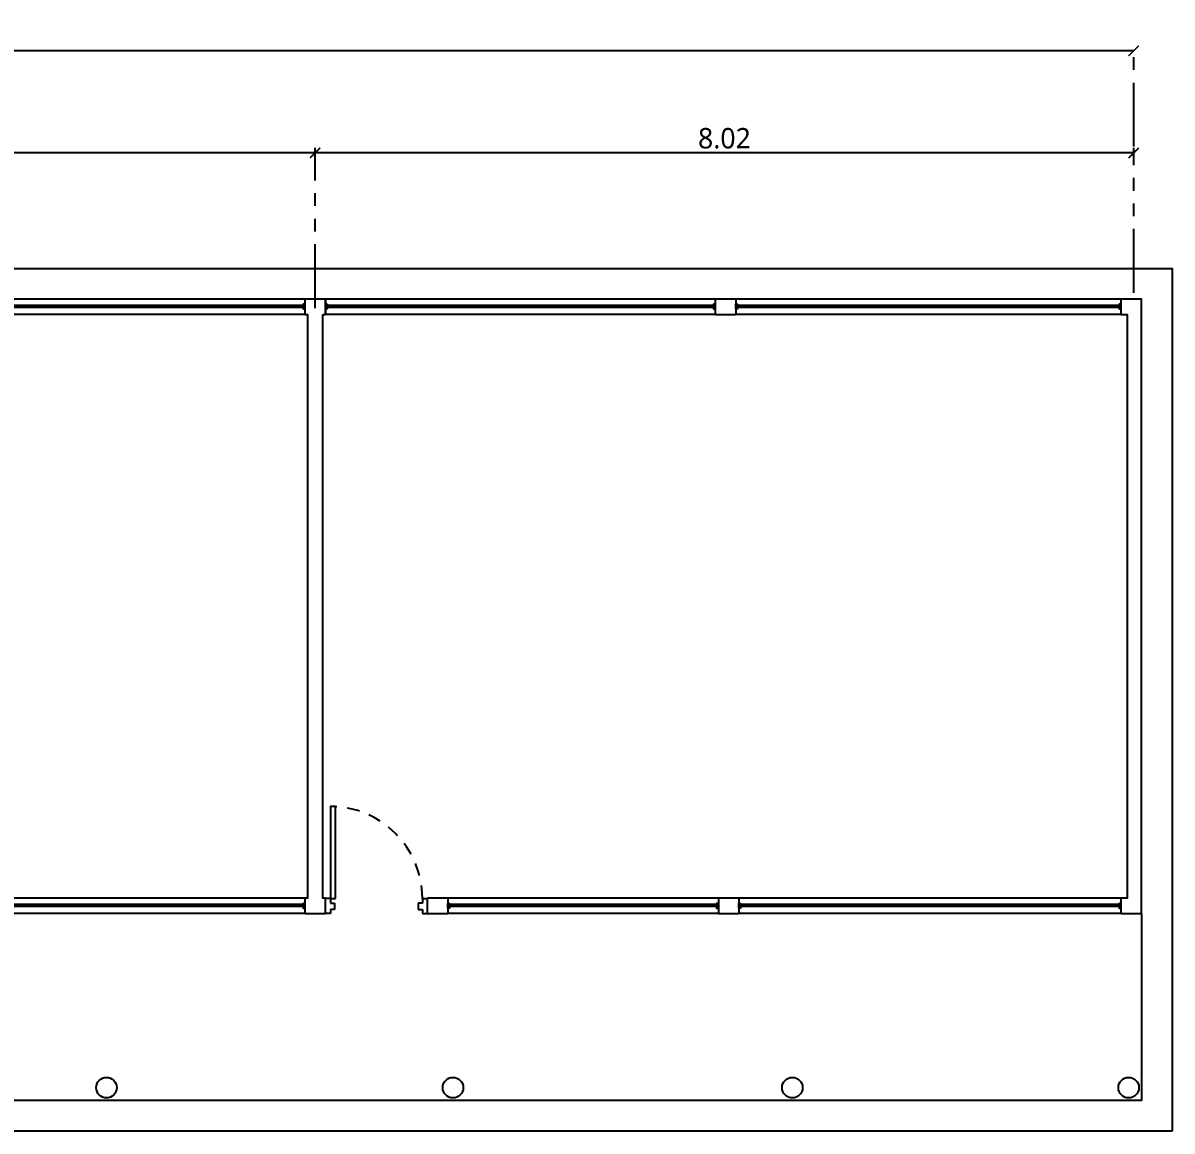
# Model space of a CAD drawing. Header units: metres. Extents: x 258817 to 259192, y 1878716 to 1878911.
# Drawn here: x 259017.1 to 259028.36, y 1878790.66 to 1878801.52 of the extents above; entities that cross this region are included whole.
import ezdxf

# ---------------------------------------------------------------- set-up
doc = ezdxf.new("R2010")
doc.units = ezdxf.units.M
doc.header["$MEASUREMENT"] = 0
doc.linetypes.add('HIDDEN', pattern=[0.375, 0.25, -0.125])
doc.linetypes.add('PHANTOM2', pattern=[1.25, 0.625, -0.125, 0.125, -0.125, 0.125, -0.125])
for name, color, linetype in [('Puertas F', 5, 'Continuous'), ('Ventanas F', 40, 'Continuous'), ('Vistas', 7, 'Continuous')]:
    doc.layers.add(name, color=color, linetype=linetype)
doc.styles.add('100 dani medio', font='trebuc.ttf', dxfattribs={"height": 2})
doc.dimstyles.new('A100', dxfattribs={"dimscale": 0, "dimtxt": 2.5, "dimasz": 1, "dimexe": 0.5, "dimexo": 0.625, "dimgap": 0.4, "dimtad": 1, "dimdsep": 46, "dimtxsty": '100 dani medio', "dimblk": 'ARCHTICK', "dimcen": 2.5, "dimclrd": 1, "dimclre": 1, "dimclrt": 3, "dimadec": 0, "dimazin": 0, "dimtfac": 1, "dimtmove": 1, "dimatfit": 3, "dimfxl": 1, "dimarcsym": 0})

# ---------------------------------------------------------------- blocks, each defined once
blk = doc.blocks.new('*U35')
blk.add_wipeout([(214.297, 152.477), (214.297, 152.252), (210.497, 152.252), (210.497, 152.477)]).dxf.layer = 'Ventanas F'
at = {"layer": 'Ventanas F', "color": 1}
for p, q in [((214.28, 152.371), (210.514, 152.371)), ((214.28, 152.352), (210.514, 152.352))]:
    blk.add_line(p, q, dxfattribs=at)
for points in [[(214.297, 152.44), (210.497, 152.44)], [(214.297, 152.29), (210.497, 152.29)]]:
    blk.add_lwpolyline(points, dxfattribs=at)
at = {"layer": 'Ventanas F', "color": 6}
for points in [[(210.497, 152.29), (210.497, 152.44)], [(214.297, 152.29), (214.297, 152.44)]]:
    blk.add_lwpolyline(points, dxfattribs=at)
at = {"layer": 'Ventanas F', "color": 1}
for points in [[(210.497, 152.386), (210.497, 152.34), (210.514, 152.34), (210.514, 152.386)], [(214.297, 152.386), (214.297, 152.34), (214.28, 152.34), (214.28, 152.386)]]:
    blk.add_lwpolyline(points, close=True, dxfattribs=at)
blk = doc.blocks.new('*U37')
blk.add_wipeout([(193.598, 122.767), (192.598, 122.767), (192.598, 122.972), (193.598, 122.972)]).dxf.layer = 'Puertas F'
at = {"layer": 'Puertas F', "color": 6}
blk.add_line((192.598, 122.942), (192.598, 122.792), dxfattribs=at)
at = {"layer": 'Puertas F', "color": 1}
for p, q in [((192.648, 122.942), (192.598, 122.942)), ((192.648, 122.901), (192.648, 122.942)), ((193.548, 122.942), (193.598, 122.942)), ((193.548, 122.901), (193.548, 122.942)), ((192.688, 122.901), (192.648, 122.901)), ((192.648, 122.792), (192.648, 122.838)), ((192.648, 122.838), (192.688, 122.838)), ((192.688, 122.838), (192.688, 122.901)), ((193.508, 122.901), (193.548, 122.901)), ((192.648, 122.792), (192.598, 122.792))]:
    blk.add_line(p, q, dxfattribs=at)
at = {"color": 1}
blk.add_wipeout([(193.498, 122.792), (193.498, 121.892), (193.548, 121.892), (193.548, 122.792)], dxfattribs=at).dxf.layer = 'Puertas F'
at = {"layer": 'Puertas F', "color": 6}
blk.add_line((193.598, 122.942), (193.598, 122.792), dxfattribs=at)
at = {"layer": 'Puertas F', "color": 1}
for p, q in [((193.508, 122.838), (193.508, 122.901)), ((193.548, 122.838), (193.508, 122.838)), ((193.548, 122.792), (193.548, 122.838)), ((193.548, 122.792), (193.598, 122.792))]:
    blk.add_line(p, q, dxfattribs=at)
blk.add_lwpolyline([(193.498, 122.792), (193.498, 121.892), (193.548, 121.892), (193.548, 122.792)], close=True, dxfattribs=at)
at = {"layer": 'Puertas F', "color": 1, "linetype": 'HIDDEN', "ltscale": 0.5}
blk.add_arc((193.548, 122.792), 0.9, 180, 270, dxfattribs=at)
blk = doc.blocks.new('*U38')
blk.add_wipeout([(214.242, 152.477), (214.242, 152.252), (210.497, 152.252), (210.497, 152.477)]).dxf.layer = 'Ventanas F'
at = {"layer": 'Ventanas F', "color": 1}
for p, q in [((214.225, 152.371), (210.514, 152.371)), ((214.225, 152.352), (210.514, 152.352))]:
    blk.add_line(p, q, dxfattribs=at)
for points in [[(214.242, 152.44), (210.497, 152.44)], [(214.242, 152.29), (210.497, 152.29)]]:
    blk.add_lwpolyline(points, dxfattribs=at)
at = {"layer": 'Ventanas F', "color": 6}
for points in [[(210.497, 152.29), (210.497, 152.44)], [(214.242, 152.29), (214.242, 152.44)]]:
    blk.add_lwpolyline(points, dxfattribs=at)
at = {"layer": 'Ventanas F', "color": 1}
for points in [[(210.497, 152.386), (210.497, 152.34), (210.514, 152.34), (210.514, 152.386)], [(214.242, 152.386), (214.242, 152.34), (214.225, 152.34), (214.225, 152.386)]]:
    blk.add_lwpolyline(points, close=True, dxfattribs=at)
blk = doc.blocks.new('*U39')
blk.add_wipeout([(213.147, 152.477), (213.147, 152.252), (210.497, 152.252), (210.497, 152.477)]).dxf.layer = 'Ventanas F'
at = {"layer": 'Ventanas F', "color": 1}
for p, q in [((213.13, 152.371), (210.514, 152.371)), ((213.13, 152.352), (210.514, 152.352))]:
    blk.add_line(p, q, dxfattribs=at)
for points in [[(213.147, 152.44), (210.497, 152.44)], [(213.147, 152.29), (210.497, 152.29)]]:
    blk.add_lwpolyline(points, dxfattribs=at)
at = {"layer": 'Ventanas F', "color": 6}
for points in [[(210.497, 152.29), (210.497, 152.44)], [(213.147, 152.29), (213.147, 152.44)]]:
    blk.add_lwpolyline(points, dxfattribs=at)
at = {"layer": 'Ventanas F', "color": 1}
for points in [[(210.497, 152.386), (210.497, 152.34), (210.514, 152.34), (210.514, 152.386)], [(213.147, 152.386), (213.147, 152.34), (213.13, 152.34), (213.13, 152.386)]]:
    blk.add_lwpolyline(points, close=True, dxfattribs=at)
blk = doc.blocks.new('_ArchTick')
at = {"color": 0, "linetype": 'ByBlock', "const_width": 0.15}
blk.add_lwpolyline([(-0.5, -0.5), (0.5, 0.5)], dxfattribs=at)
blk = doc.blocks.new('*D52')
at = {"layer": 'Defpoints', "color": 0, "transparency": 16777216}
for p in [(259019.962, 1878800.243), (259027.982, 1878798.81), (259019.962, 1878798.66)]:
    blk.add_point(p, dxfattribs=at)
at = {"layer": 'Vistas', "color": 1, "linetype": 'PHANTOM2', "lineweight": -2, "transparency": 16777216}
for p, q in [((259019.962, 1878798.723), (259019.962, 1878800.293)), ((259027.982, 1878798.873), (259027.982, 1878800.293))]:
    blk.add_line(p, q, dxfattribs=at)
at = {"layer": 'Vistas', "color": 1, "lineweight": -2, "transparency": 16777216}
blk.add_line((259027.982, 1878800.243), (259019.962, 1878800.243), dxfattribs=at)
at = {"layer": 'Vistas', "color": 1, "lineweight": -2, "transparency": 16777216, "xscale": 0.1, "yscale": 0.1, "zscale": 0.1, "rotation": 180}
blk.add_blockref('_ArchTick', (259019.962, 1878800.243), dxfattribs=at)
at = {"layer": 'Vistas', "color": 1, "lineweight": -2, "transparency": 16777216, "xscale": 0.1, "yscale": 0.1, "zscale": 0.1}
blk.add_blockref('_ArchTick', (259027.982, 1878800.243), dxfattribs=at)
at = {"layer": 'Vistas', "color": 3, "transparency": 16777216, "insert": (259023.972, 1878800.385), "char_height": 0.2, "attachment_point": 5, "style": '100 dani medio'}
blk.add_mtext('8.02', dxfattribs=at)
blk = doc.blocks.new('*D53')
at = {"layer": 'Defpoints', "color": 0, "transparency": 16777216}
for p in [(259011.912, 1878800.243), (259011.912, 1878798.66), (259019.962, 1878798.66)]:
    blk.add_point(p, dxfattribs=at)
at = {"layer": 'Vistas', "color": 1, "linetype": 'PHANTOM2', "lineweight": -2, "transparency": 16777216}
for p, q in [((259011.912, 1878798.723), (259011.912, 1878800.293)), ((259019.962, 1878798.723), (259019.962, 1878800.293))]:
    blk.add_line(p, q, dxfattribs=at)
at = {"layer": 'Vistas', "color": 1, "lineweight": -2, "transparency": 16777216}
blk.add_line((259019.962, 1878800.243), (259011.912, 1878800.243), dxfattribs=at)
at = {"layer": 'Vistas', "color": 1, "lineweight": -2, "transparency": 16777216, "xscale": 0.1, "yscale": 0.1, "zscale": 0.1, "rotation": 180}
blk.add_blockref('_ArchTick', (259011.912, 1878800.243), dxfattribs=at)
at = {"layer": 'Vistas', "color": 1, "lineweight": -2, "transparency": 16777216, "xscale": 0.1, "yscale": 0.1, "zscale": 0.1}
blk.add_blockref('_ArchTick', (259019.962, 1878800.243), dxfattribs=at)
at = {"layer": 'Vistas', "color": 3, "transparency": 16777216, "insert": (259015.937, 1878800.385), "char_height": 0.2, "attachment_point": 5, "style": '100 dani medio'}
blk.add_mtext('8.05', dxfattribs=at)
blk = doc.blocks.new('*D56')
at = {"layer": 'Defpoints', "color": 0, "transparency": 16777216}
for p in [(259003.132, 1878801.243), (259003.132, 1878800.243), (259027.982, 1878800.243)]:
    blk.add_point(p, dxfattribs=at)
at = {"layer": 'Vistas', "color": 1, "linetype": 'PHANTOM2', "lineweight": -2, "transparency": 16777216}
for p, q in [((259003.132, 1878800.306), (259003.132, 1878801.293)), ((259027.982, 1878800.306), (259027.982, 1878801.293))]:
    blk.add_line(p, q, dxfattribs=at)
at = {"layer": 'Vistas', "color": 1, "lineweight": -2, "transparency": 16777216}
blk.add_line((259027.982, 1878801.243), (259003.132, 1878801.243), dxfattribs=at)
at = {"layer": 'Vistas', "color": 1, "lineweight": -2, "transparency": 16777216, "xscale": 0.1, "yscale": 0.1, "zscale": 0.1, "rotation": 180}
blk.add_blockref('_ArchTick', (259003.132, 1878801.243), dxfattribs=at)
at = {"layer": 'Vistas', "color": 1, "lineweight": -2, "transparency": 16777216, "xscale": 0.1, "yscale": 0.1, "zscale": 0.1}
blk.add_blockref('_ArchTick', (259027.982, 1878801.243), dxfattribs=at)
at = {"layer": 'Vistas', "color": 3, "transparency": 16777216, "insert": (259015.557, 1878801.385), "char_height": 0.2, "attachment_point": 5, "style": '100 dani medio'}
blk.add_mtext('24.85', dxfattribs=at)
blk = doc.blocks.new('*U48')
blk.add_wipeout([(214.317, 152.477), (214.317, 152.252), (210.497, 152.252), (210.497, 152.477)]).dxf.layer = 'Ventanas F'
at = {"layer": 'Ventanas F', "color": 1}
for p, q in [((214.3, 152.371), (210.514, 152.371)), ((214.3, 152.352), (210.514, 152.352))]:
    blk.add_line(p, q, dxfattribs=at)
for points in [[(214.317, 152.44), (210.497, 152.44)], [(214.317, 152.29), (210.497, 152.29)]]:
    blk.add_lwpolyline(points, dxfattribs=at)
at = {"layer": 'Ventanas F', "color": 6}
for points in [[(210.497, 152.29), (210.497, 152.44)], [(214.317, 152.29), (214.317, 152.44)]]:
    blk.add_lwpolyline(points, dxfattribs=at)
at = {"layer": 'Ventanas F', "color": 1}
for points in [[(210.497, 152.386), (210.497, 152.34), (210.514, 152.34), (210.514, 152.386)], [(214.317, 152.386), (214.317, 152.34), (214.3, 152.34), (214.3, 152.386)]]:
    blk.add_lwpolyline(points, close=True, dxfattribs=at)
blk = doc.blocks.new('*U50')
blk.add_wipeout([(214.317, 152.477), (214.317, 152.252), (210.542, 152.252), (210.542, 152.477)]).dxf.layer = 'Ventanas F'
at = {"layer": 'Ventanas F', "color": 1}
for p, q in [((214.3, 152.371), (210.559, 152.371)), ((214.3, 152.352), (210.559, 152.352))]:
    blk.add_line(p, q, dxfattribs=at)
for points in [[(214.317, 152.44), (210.542, 152.44)], [(214.317, 152.29), (210.542, 152.29)]]:
    blk.add_lwpolyline(points, dxfattribs=at)
at = {"layer": 'Ventanas F', "color": 6}
for points in [[(210.542, 152.29), (210.542, 152.44)], [(214.317, 152.29), (214.317, 152.44)]]:
    blk.add_lwpolyline(points, dxfattribs=at)
at = {"layer": 'Ventanas F', "color": 1}
for points in [[(210.542, 152.386), (210.542, 152.34), (210.559, 152.34), (210.559, 152.386)], [(214.317, 152.386), (214.317, 152.34), (214.3, 152.34), (214.3, 152.386)]]:
    blk.add_lwpolyline(points, close=True, dxfattribs=at)
blk = doc.blocks.new('*U51')
blk.add_wipeout([(214.317, 152.477), (214.317, 152.252), (210.487, 152.252), (210.487, 152.477)]).dxf.layer = 'Ventanas F'
at = {"layer": 'Ventanas F', "color": 1}
for p, q in [((214.3, 152.371), (210.504, 152.371)), ((214.3, 152.352), (210.504, 152.352))]:
    blk.add_line(p, q, dxfattribs=at)
for points in [[(214.317, 152.44), (210.487, 152.44)], [(214.317, 152.29), (210.487, 152.29)]]:
    blk.add_lwpolyline(points, dxfattribs=at)
at = {"layer": 'Ventanas F', "color": 6}
for points in [[(210.487, 152.29), (210.487, 152.44)], [(214.317, 152.29), (214.317, 152.44)]]:
    blk.add_lwpolyline(points, dxfattribs=at)
at = {"layer": 'Ventanas F', "color": 1}
for points in [[(210.487, 152.386), (210.487, 152.34), (210.504, 152.34), (210.504, 152.386)], [(214.317, 152.386), (214.317, 152.34), (214.3, 152.34), (214.3, 152.386)]]:
    blk.add_lwpolyline(points, close=True, dxfattribs=at)

msp = doc.modelspace()

# ---------------------------------------------------------------- linework, layer by layer
at = {"layer": 'Vistas', "color": 1}
msp.add_lwpolyline([(259028.35744, 1878790.66047), (259007.62744, 1878790.66047), (259007.62744, 1878792.49047), (259002.75744, 1878792.49047), (259002.75744, 1878799.11047), (259028.35744, 1878799.11047)], close=True, dxfattribs=at)
at = {"layer": 'Vistas'}
for points in [[(259007.87744, 1878792.79047), (259028.05744, 1878792.79047), (259028.05744, 1878798.81047), (259007.87744, 1878798.81047)], [(259011.98744, 1878798.66047), (259019.88744, 1878798.66047), (259019.88744, 1878792.94047), (259011.98744, 1878792.94047)], [(259020.03744, 1878798.66047), (259027.91744, 1878798.66047), (259027.91744, 1878792.94047), (259020.03744, 1878792.94047)]]:
    msp.add_lwpolyline(points, close=True, dxfattribs=at)
at = {"layer": 'Vistas', "color": 8}
for points in [[(259019.86244, 1878798.66047), (259019.86244, 1878798.81047)], [(259020.06244, 1878798.66047), (259020.06244, 1878798.81047)], [(259027.85744, 1878798.66047), (259027.85744, 1878798.81047)], [(259028.05744, 1878798.66047), (259028.05744, 1878798.81047)]]:
    msp.add_lwpolyline(points, dxfattribs=at)
at = {"layer": 'Vistas', "color": 1}
msp.add_lwpolyline([(259028.05744, 1878792.79047), (259028.05744, 1878790.96047), (259007.92744, 1878790.96047), (259007.92744, 1878792.79047)], dxfattribs=at)
for centre in [(259017.91744, 1878791.08547), (259021.31244, 1878791.08547), (259024.63744, 1878791.08547), (259027.93244, 1878791.08547)]:
    msp.add_circle(centre, 0.1005, dxfattribs=at)

# ---------------------------------------------------------------- dimensions: what is measured, and where the dimension line sits
at = {"layer": 'Vistas', "color": 8}
for base, p1, p2, picture, middle in [((259003.13244, 1878801.24294), (259027.98244, 1878800.24306), (259003.13244, 1878800.24306), '*D56', (259015.55744, 1878801.38469)), ((259011.91244, 1878800.24306), (259019.96244, 1878798.66047), (259011.91244, 1878798.66047), '*D53', (259015.93744, 1878800.38481)), ((259019.96244, 1878800.24306), (259027.98244, 1878798.81047), (259019.96244, 1878798.66047), '*D52', (259023.97244, 1878800.38481))]:
    dim = msp.add_linear_dim(base=base, p1=p1, p2=p2, angle=180, dimstyle='A100', dxfattribs=at)
    dim.commit()
    dim.dimension.update_dxf_attribs({"geometry": picture, "text_midpoint": middle})

# ---------------------------------------------------------------- next in the draw order: block references
at = {"layer": 'Vistas', "xscale": -1, "rotation": 180}
for name, p in [('*U51', (258805.54547, 1878951.10043)), ('*U48', (258809.56547, 1878951.10043)), ('*U50', (258813.54047, 1878951.10043)), ('*U35', (258805.56547, 1878945.23043)), ('*U39', (258810.76547, 1878945.23043)), ('*U38', (258813.61547, 1878945.23043))]:
    msp.add_blockref(name, p, dxfattribs=at)
at = {"layer": 'Vistas', "color": 1, "rotation": 180}
msp.add_blockref('*U37', (259213.66045, 1878915.73205), dxfattribs=at)

doc.saveas('drawing.dxf')
